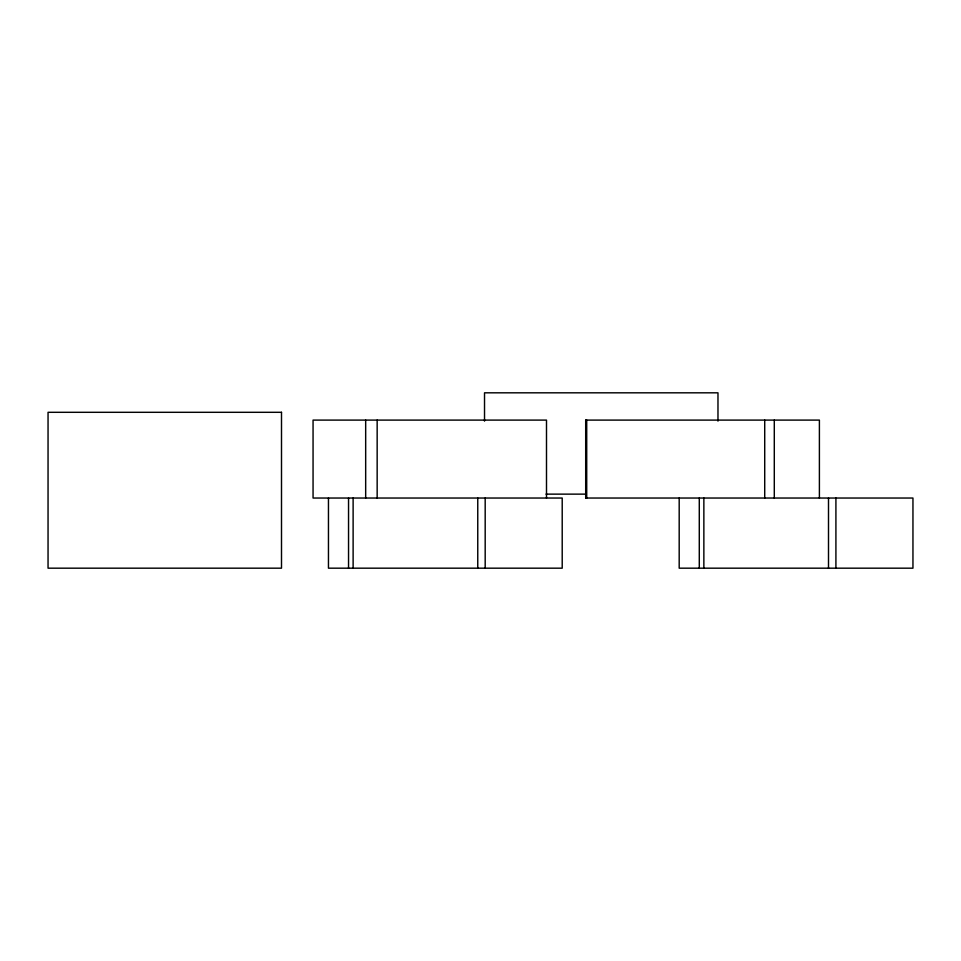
<?xml version="1.0" encoding="UTF-8"?>
<svg xmlns="http://www.w3.org/2000/svg" width="961" height="961" viewBox="0 0 961 961"><rect width="100%" height="100%" fill="white"/><g stroke="black" fill="none" stroke-linecap="round" stroke-linejoin="round"><path stroke-width="1.44" d="M585.645 420.101L819.397 420.101L819.397 498.038M546.016 494.134L585.093 494.134M585.645 498.038L912.95 498.038L912.95 568.179L679.187 568.179L679.187 498.038M835.914 498.038L835.914 568.179M828.502 498.038L828.502 568.179M774.29 420.101L774.29 498.038M764.716 420.101L764.716 498.038M717.975 421.122L717.975 392.821L484.524 392.821L484.524 421.122M703.86 498.038L703.86 568.179M699.284 498.038L699.284 568.179M586.715 420.101L586.715 498.038M585.693 420.101L585.693 498.038M546.497 498.038L546.497 420.101L313.058 420.101L313.058 498.038L562.209 498.038L562.209 568.179L328.458 568.179L328.458 498.038M485.185 498.038L485.185 568.179M477.761 498.038L477.761 568.179M377.156 420.101L377.156 498.038M365.673 420.101L365.673 498.038M353.119 498.038L353.119 568.179M348.543 498.038L348.543 568.179M281.501 412.305L48.05 412.305L48.05 568.179L281.501 568.179L281.501 412.305"/></g></svg>
